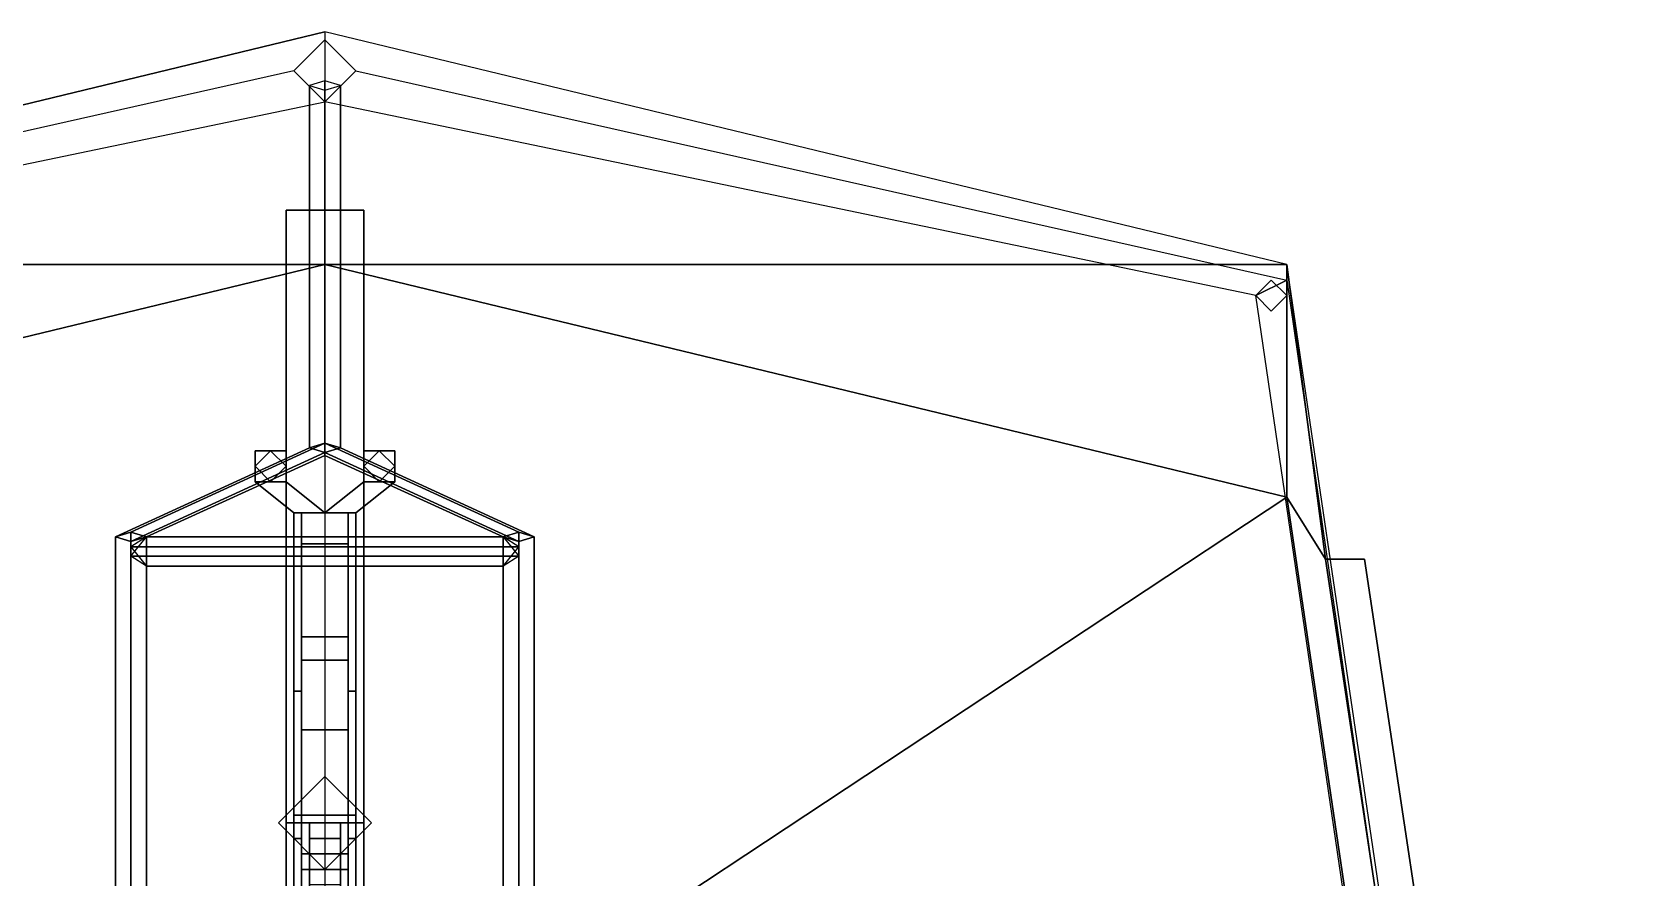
# Model space of a CAD drawing. Header units: millimetres. Extents: x -2.1 to 3, y -13.1 to 18.3.
# Drawn here: x -0.378 to 1.68, y 11.94 to 13.03 of the extents above; entities that cross this region are included whole.
import ezdxf

# ---------------------------------------------------------------- set-up
doc = ezdxf.new("R2010")
doc.units = ezdxf.units.MM
for name, color, linetype in [('gun', 1, 'Continuous'), ('h2', 6, 'Continuous'), ('railings', 6, 'Continuous')]:
    doc.layers.add(name, color=color, linetype=linetype)

msp = doc.modelspace()

# ---------------------------------------------------------------- linework, layer by layer
for points in [[(0, 12.73, -0.02), (-1.24, 12.43, -0.02), (-1.24, 12.73, 1.02), (0, 13.03, 1.02)], [(0, 13.03, 1.02), (-1.24, 12.73, 1.02), (1.24, 12.73, 1.02), (0, 13.03, 1.02)], [(0, 13.02, 1.02), (-0.04, 12.98, 1.02), (-0.04, 12.98, 4.1), (0, 13.02, 4.1)], [(0, 13.02, 4.1), (-0.04, 12.98, 4.1), (0, 12.94, 4.1), (0.04, 12.98, 4.1)], [(0.04, 12.98, 1.02), (0, 13.02, 1.02), (0, 13.02, 4.1), (0.04, 12.98, 4.1)], [(-0.04, 12.98, 1.02), (0, 12.94, 1.02), (0, 12.94, 4.1), (-0.04, 12.98, 4.1)], [(0, 12.9669, 3.9396), (-0.02, 12.9608, 3.9206), (-0.02, 12.4935, 4.0679), (0, 12.4995, 4.087)], [(0, 12.94, 1.02), (0.04, 12.98, 1.02), (0.04, 12.98, 4.1), (0, 12.94, 4.1)], [(0.02, 12.9608, 3.9206), (0, 12.9669, 3.9396), (0, 12.4995, 4.087), (0.02, 12.4935, 4.0679)], [(-0.02, 12.9608, 3.9206), (0, 12.9548, 3.9015), (0, 12.4875, 4.0488), (-0.02, 12.4935, 4.0679)], [(0, 12.9548, 3.9015), (0.02, 12.9608, 3.9206), (0.02, 12.4935, 4.0679), (0, 12.4875, 4.0488)], [(-0.05, 12.8, -1.29), (-0.05, 11.59, -1.29), (-0.05, 11.59, -0.84), (-0.05, 12.01, -0.84)], [(-0.05, 12.8, -1.29), (-0.05, 12.01, -0.84), (-0.05, 12.01, -0.29), (-0.05, 12.8, -0.29)], [(0.05, 12.8, -0.29), (0.05, 12.8, -1.29), (-0.05, 12.8, -1.29), (-0.05, 12.8, -0.29)], [(0.05, 12.8, -1.29), (0.05, 11.59, -1.29), (-0.05, 11.59, -1.29), (-0.05, 12.8, -1.29)], [(-0.05, 12.8, -0.29), (-0.05, 12.01, -0.29), (0.05, 12.01, -0.29), (0.05, 12.8, -0.29)], [(0.05, 11.59, -0.84), (0.05, 11.59, -1.29), (0.05, 12.8, -1.29), (0.05, 12.01, -0.84)], [(0.05, 12.01, -0.29), (0.05, 12.01, -0.84), (0.05, 12.8, -1.29), (0.05, 12.8, -0.29)], [(-1.24, 12.73, 1.02), (-1.63, 10.09, 1.02), (1.63, 10.09, 1.02), (1.24, 12.73, 1.02)], [(-1.24, 12.43, -0.02), (0, 12.73, -0.02), (0, 11.61, -0.25)], [(0, 12.4995, 4.087), (-0.02, 12.4935, 4.0679), (-0.27, 12.3791, 4.104), (-0.25, 12.3851, 4.1231)], [(-0.02, 12.4935, 4.0679), (0, 12.4875, 4.0488), (-0.25, 12.3731, 4.0849), (-0.27, 12.3791, 4.104)], [(0, 12.484, 4.0709), (0, 12.4995, 4.087), (-0.25, 12.3851, 4.1231), (-0.23, 12.3791, 4.104)], [(0.02, 12.4935, 4.0679), (0, 12.4995, 4.087), (0.25, 12.3851, 4.1231), (0.27, 12.3791, 4.104)], [(0, 12.4995, 4.087), (0, 12.484, 4.0709), (0.23, 12.3791, 4.104), (0.25, 12.3851, 4.1231)], [(0, 12.4875, 4.0488), (0.02, 12.4935, 4.0679), (0.27, 12.3791, 4.104), (0.25, 12.3731, 4.0849)], [(0, 12.4875, 4.0488), (0, 12.484, 4.0709), (-0.23, 12.3791, 4.104), (-0.25, 12.3731, 4.0849)], [(0, 12.484, 4.0709), (0, 12.4875, 4.0488), (0.25, 12.3731, 4.0849), (0.23, 12.3791, 4.104)], [(-1.24, 12.43, -0.02), (0, 11.61, -0.25), (-1.63, 9.79, -0.02)], [(-0.25, 12.3851, 4.1231), (-0.27, 12.3791, 4.104), (-0.27, -1.0111, 8.3259), (-0.25, -1.0051, 8.345)], [(-0.27, 12.3791, 4.104), (-0.25, 12.3731, 4.0849), (-0.25, -1.0171, 8.3068), (-0.27, -1.0111, 8.3259)], [(-0.23, 12.3791, 4.104), (-0.25, 12.3851, 4.1231), (-0.25, -1.0051, 8.345), (-0.23, -1.0111, 8.3259)], [(-0.25, 12.3731, 4.0849), (-0.23, 12.3791, 4.104), (-0.23, -1.0111, 8.3259), (-0.25, -1.0171, 8.3068)], [(0.25, 12.366, 4.1291), (0.23, 12.3791, 4.104), (-0.23, 12.3791, 4.104), (-0.25, 12.366, 4.1291)], [(0.23, 12.3791, 4.104), (0.25, 12.354, 4.0909), (-0.25, 12.354, 4.0909), (-0.23, 12.3791, 4.104)], [(0.25, 12.3851, 4.1231), (0.23, 12.3791, 4.104), (0.23, -1.0111, 8.3259), (0.25, -1.0051, 8.345)], [(0.23, 12.3791, 4.104), (0.25, 12.3731, 4.0849), (0.25, -1.0171, 8.3068), (0.23, -1.0111, 8.3259)], [(0.27, 12.3791, 4.104), (0.25, 12.3851, 4.1231), (0.25, -1.0051, 8.345), (0.27, -1.0111, 8.3259)], [(0.25, 12.3731, 4.0849), (0.27, 12.3791, 4.104), (0.27, -1.0111, 8.3259), (0.25, -1.0171, 8.3068)], [(0.23, 12.3409, 4.116), (0.25, 12.366, 4.1291), (-0.25, 12.366, 4.1291), (-0.23, 12.3409, 4.116)], [(0.25, 12.354, 4.0909), (0.23, 12.3409, 4.116), (-0.23, 12.3409, 4.116), (-0.25, 12.354, 4.0909)], [(1.34, 12.35, 0.82), (1.68, 10.09, 0.82), (1.63, 10.09, 0.82), (1.29, 12.35, 0.82)], [(1.34, 12.35, 1), (1.34, 12.35, 0.82), (1.29, 12.35, 0.82), (1.29, 12.35, 1)], [(1.29, 12.35, 1), (1.63, 10.09, 1), (1.68, 10.09, 1), (1.34, 12.35, 1)], [(1.68, 10.09, 1), (1.68, 10.09, 0.82), (1.34, 12.35, 0.82), (1.34, 12.35, 1)], [(0, 12.07, -0.84), (-0.06, 12.01, -0.84), (-0.06, 12.01, -0.07), (0, 12.07, -0.07)], [(0.06, 12.01, -0.84), (0, 12.07, -0.84), (0, 12.07, -0.07), (0.06, 12.01, -0.07)], [(-0.06, 12.01, -0.84), (0, 11.95, -0.84), (0, 11.95, -0.07), (-0.06, 12.01, -0.07)], [(-0.05, 12.01, -0.84), (-0.05, 11.59, -0.84), (0.05, 11.59, -0.84), (0.05, 12.01, -0.84)], [(0, 11.95, -0.84), (0.06, 12.01, -0.84), (0.06, 12.01, -0.07), (0, 11.95, -0.07)]]:
    msp.add_3dface(points)
at = {"layer": 'gun'}
for points in [[(-0.09, 12.45, 2.56), (-0.09, 12.49, 2.56), (-0.05, 12.49, 2.56), (-0.05, 12.45, 2.56)], [(-0.05, 12.45, 2.57), (-0.05, 12.49, 2.57), (-0.09, 12.49, 2.57), (-0.09, 12.45, 2.57)], [(-0.09, 12.45, 2.57), (-0.09, 12.49, 2.57), (-0.09, 12.49, 2.56), (-0.09, 12.45, 2.56)], [(-0.09, 12.49, 2.56), (-0.09, 12.49, 2.57), (-0.05, 12.49, 2.57), (-0.05, 12.49, 2.56)], [(-0.05, 12.45, 2.44), (-0.05, 12.49, 2.44), (-0.09, 12.49, 2.44), (-0.09, 12.45, 2.44)], [(-0.09, 12.45, 2.44), (-0.09, 12.49, 2.44), (-0.09, 12.49, 2.43), (-0.09, 12.45, 2.43)], [(-0.09, 12.49, 2.43), (-0.09, 12.49, 2.44), (-0.05, 12.49, 2.44), (-0.05, 12.49, 2.43)], [(-0.09, 12.45, 2.43), (-0.09, 12.49, 2.43), (-0.05, 12.49, 2.43), (-0.05, 12.45, 2.43)], [(-0.07, 12.49, 2.44), (-0.09, 12.47, 2.44), (-0.09, 12.47, 2.56), (-0.07, 12.49, 2.56)], [(-0.09, 12.47, 2.44), (-0.07, 12.45, 2.44), (-0.07, 12.45, 2.56), (-0.09, 12.47, 2.56)], [(-0.05, 12.47, 2.44), (-0.07, 12.49, 2.44), (-0.07, 12.49, 2.56), (-0.05, 12.47, 2.56)], [(-0.07, 12.45, 2.44), (-0.05, 12.47, 2.44), (-0.05, 12.47, 2.56), (-0.07, 12.45, 2.56)], [(-0.05, 12.49, 2.56), (-0.05, 12.49, 2.57), (-0.05, 12.45, 2.57), (-0.05, 12.45, 2.56)], [(-0.05, 12.49, 2.43), (-0.05, 12.49, 2.44), (-0.05, 12.45, 2.44), (-0.05, 12.45, 2.43)], [(0.09, 12.45, 2.57), (0.09, 12.49, 2.57), (0.05, 12.49, 2.57), (0.05, 12.45, 2.57)], [(0.05, 12.45, 2.56), (0.05, 12.49, 2.56), (0.09, 12.49, 2.56), (0.09, 12.45, 2.56)], [(0.05, 12.49, 2.57), (0.05, 12.49, 2.56), (0.05, 12.45, 2.56), (0.05, 12.45, 2.57)], [(0.09, 12.49, 2.57), (0.09, 12.49, 2.56), (0.05, 12.49, 2.56), (0.05, 12.49, 2.57)], [(0.05, 12.45, 2.43), (0.05, 12.49, 2.43), (0.09, 12.49, 2.43), (0.09, 12.45, 2.43)], [(0.09, 12.49, 2.44), (0.09, 12.49, 2.43), (0.05, 12.49, 2.43), (0.05, 12.49, 2.44)], [(0.05, 12.49, 2.44), (0.05, 12.49, 2.43), (0.05, 12.45, 2.43), (0.05, 12.45, 2.44)], [(0.09, 12.45, 2.44), (0.09, 12.49, 2.44), (0.05, 12.49, 2.44), (0.05, 12.45, 2.44)], [(0.07, 12.49, 2.44), (0.05, 12.47, 2.44), (0.05, 12.47, 2.56), (0.07, 12.49, 2.56)], [(0.05, 12.47, 2.44), (0.07, 12.45, 2.44), (0.07, 12.45, 2.56), (0.05, 12.47, 2.56)], [(0.09, 12.47, 2.44), (0.07, 12.49, 2.44), (0.07, 12.49, 2.56), (0.09, 12.47, 2.56)], [(0.07, 12.45, 2.44), (0.09, 12.47, 2.44), (0.09, 12.47, 2.56), (0.07, 12.45, 2.56)], [(0.09, 12.45, 2.56), (0.09, 12.49, 2.56), (0.09, 12.49, 2.57), (0.09, 12.45, 2.57)], [(0.09, 12.45, 2.43), (0.09, 12.49, 2.43), (0.09, 12.49, 2.44), (0.09, 12.45, 2.44)], [(-0.04, 12.41, 2.56), (-0.09, 12.45, 2.56), (-0.05, 12.45, 2.56), (0, 12.41, 2.56)], [(0, 12.41, 2.57), (-0.05, 12.45, 2.57), (-0.09, 12.45, 2.57), (-0.04, 12.41, 2.57)], [(-0.04, 12.41, 2.57), (-0.09, 12.45, 2.57), (-0.09, 12.45, 2.56), (-0.04, 12.41, 2.56)], [(0, 12.41, 2.44), (-0.05, 12.45, 2.44), (-0.09, 12.45, 2.44), (-0.04, 12.41, 2.44)], [(-0.04, 12.41, 2.44), (-0.09, 12.45, 2.44), (-0.09, 12.45, 2.43), (-0.04, 12.41, 2.43)], [(-0.04, 12.41, 2.43), (-0.09, 12.45, 2.43), (-0.05, 12.45, 2.43), (0, 12.41, 2.43)], [(-0.05, 12.45, 2.56), (-0.05, 12.45, 2.57), (0, 12.41, 2.57), (0, 12.41, 2.56)], [(-0.05, 12.45, 2.43), (-0.05, 12.45, 2.44), (0, 12.41, 2.44), (0, 12.41, 2.43)], [(0, 12.41, 2.56), (0.05, 12.45, 2.56), (0.09, 12.45, 2.56), (0.04, 12.41, 2.56)], [(0.05, 12.45, 2.57), (0.05, 12.45, 2.56), (0, 12.41, 2.56), (0, 12.41, 2.57)], [(0.04, 12.41, 2.57), (0.09, 12.45, 2.57), (0.05, 12.45, 2.57), (0, 12.41, 2.57)], [(0, 12.41, 2.43), (0.05, 12.45, 2.43), (0.09, 12.45, 2.43), (0.04, 12.41, 2.43)], [(0.05, 12.45, 2.44), (0.05, 12.45, 2.43), (0, 12.41, 2.43), (0, 12.41, 2.44)], [(0.04, 12.41, 2.44), (0.09, 12.45, 2.44), (0.05, 12.45, 2.44), (0, 12.41, 2.44)], [(0.04, 12.41, 2.56), (0.09, 12.45, 2.56), (0.09, 12.45, 2.57), (0.04, 12.41, 2.57)], [(0.04, 12.41, 2.43), (0.09, 12.45, 2.43), (0.09, 12.45, 2.44), (0.04, 12.41, 2.44)], [(-0.04, 12.18, 2.6), (-0.04, 12.41, 2.55), (-0.04, 11.99, 2.55), (-0.04, 11.99, 2.57)], [(-0.03, 12.18, 2.6), (-0.03, 12.41, 2.55), (-0.04, 12.41, 2.55), (-0.04, 12.18, 2.6)], [(0.04, 11.57, 2.55), (0.04, 12.41, 2.55), (-0.04, 12.41, 2.55), (-0.04, 11.57, 2.55)], [(-0.04, 12.02, 2.41), (-0.04, 12.41, 2.41), (0.04, 12.41, 2.41), (0.04, 12.02, 2.41)], [(0.04, 12.41, 2.55), (0.04, 12.41, 2.41), (-0.04, 12.41, 2.41), (-0.04, 12.41, 2.55)], [(-0.04, 12.41, 2.55), (-0.04, 12.41, 2.41), (-0.04, 12.02, 2.41), (-0.04, 12.01, 2.43)], [(-0.04, 12.41, 2.55), (-0.04, 12.01, 2.43), (-0.04, 11.57, 2.43), (-0.04, 11.57, 2.55)], [(-0.03, 12.41, 2.57), (-0.03, 12.41, 2.55), (-0.03, 12.37, 2.55), (-0.03, 12.37, 2.57)], [(0.03, 12.41, 2.56), (0.03, 12.41, 2.55), (-0.03, 12.41, 2.55), (-0.03, 12.41, 2.56)], [(0.03, 12.37, 2.57), (0.03, 12.41, 2.57), (-0.03, 12.41, 2.57), (-0.03, 12.37, 2.57)], [(-0.03, 11.99, 2.55), (-0.03, 12.41, 2.55), (-0.03, 12.18, 2.6), (-0.03, 11.99, 2.57)], [(0.03, 12.37, 2.55), (0.03, 12.41, 2.55), (0.03, 12.41, 2.57), (0.03, 12.37, 2.57)], [(0.04, 12.18, 2.6), (0.04, 12.41, 2.55), (0.03, 12.41, 2.55), (0.03, 12.18, 2.6)], [(0.03, 12.18, 2.6), (0.03, 12.41, 2.55), (0.03, 11.99, 2.55), (0.03, 11.99, 2.57)], [(0.04, 11.99, 2.55), (0.04, 12.41, 2.55), (0.04, 12.18, 2.6), (0.04, 11.99, 2.57)], [(0.04, 12.02, 2.41), (0.04, 12.41, 2.41), (0.04, 12.41, 2.55), (0.04, 12.01, 2.43)], [(0.04, 11.57, 2.43), (0.04, 12.01, 2.43), (0.04, 12.41, 2.55), (0.04, 11.57, 2.55)], [(-0.03, 12.37, 2.57), (-0.03, 12.37, 2.55), (0.03, 12.37, 2.55), (0.03, 12.37, 2.57)], [(0.03, 12.25, 2.67), (0.03, 12.25, 2.55), (-0.03, 12.25, 2.55), (-0.03, 12.25, 2.67)], [(-0.03, 12.25, 2.67), (-0.03, 12.25, 2.55), (-0.03, 11.97, 2.55), (-0.03, 11.97, 2.67)], [(0.03, 12.22, 2.82), (0.03, 12.25, 2.67), (-0.03, 12.25, 2.67), (-0.03, 12.22, 2.82)], [(-0.03, 12.22, 2.82), (-0.03, 12.25, 2.67), (-0.03, 11.97, 2.67), (-0.03, 11.95, 2.79)], [(0.03, 11.97, 2.55), (0.03, 12.25, 2.55), (0.03, 12.25, 2.67), (0.03, 11.97, 2.67)], [(0.03, 11.97, 2.67), (0.03, 12.25, 2.67), (0.03, 12.22, 2.82), (0.03, 11.95, 2.79)], [(0.03, 12.13, 3.01), (0.03, 12.22, 2.82), (-0.03, 12.22, 2.82), (-0.03, 12.13, 3.01)], [(-0.03, 12.13, 3.01), (-0.03, 12.22, 2.82), (-0.03, 11.95, 2.79), (-0.03, 11.89, 2.94)], [(0.03, 11.95, 2.79), (0.03, 12.22, 2.82), (0.03, 12.13, 3.01), (0.03, 11.89, 2.94)], [(-0.03, 11.99, 2.57), (-0.03, 12.18, 2.6), (-0.04, 12.18, 2.6), (-0.04, 11.99, 2.57)], [(0.04, 11.99, 2.57), (0.04, 12.18, 2.6), (0.03, 12.18, 2.6), (0.03, 11.99, 2.57)], [(0.03, 11.89, 2.94), (0.03, 12.13, 3.01), (-0.03, 12.13, 3.01), (-0.03, 11.89, 2.94)], [(-0.04, 12.01, 2.43), (-0.04, 12.02, 2.41), (0.04, 12.02, 2.41), (0.04, 12.01, 2.43)], [(-0.04, 11.57, 2.43), (-0.04, 12.01, 2.43), (0.04, 12.01, 2.43), (0.04, 11.57, 2.43)], [(-0.02, 11.9151, 2.3629), (-0.02, 11.99, 2.3998), (-0.02, 12.01, 2.38), (-0.02, 11.9304, 2.326)], [(-0.02, 12.01, 2.38), (-0.02, 11.99, 2.3998), (0.02, 11.99, 2.3998), (0.02, 12.01, 2.38)], [(-0.02, 11.9304, 2.326), (-0.02, 12.01, 2.38), (0.02, 12.01, 2.38), (0.02, 11.9304, 2.326)], [(0.02, 11.99, 2.3998), (0.02, 11.9151, 2.3629), (0.02, 11.9304, 2.326), (0.02, 12.01, 2.38)], [(-0.04, 11.99, 2.57), (-0.04, 11.99, 2.55), (-0.03, 11.99, 2.55), (-0.03, 11.99, 2.57)], [(-0.02, 11.99, 2.3998), (-0.02, 11.9151, 2.3629), (0.02, 11.9151, 2.3629), (0.02, 11.99, 2.3998)], [(0.03, 11.99, 2.57), (0.03, 11.99, 2.55), (0.04, 11.99, 2.55), (0.04, 11.99, 2.57)], [(-0.03, 11.97, 2.67), (-0.03, 11.97, 2.55), (0.03, 11.97, 2.55), (0.03, 11.97, 2.67)], [(-0.03, 11.95, 2.79), (-0.03, 11.97, 2.67), (0.03, 11.97, 2.67), (0.03, 11.95, 2.79)], [(-0.03, 11.89, 2.94), (-0.03, 11.95, 2.79), (0.03, 11.95, 2.79), (0.03, 11.89, 2.94)]]:
    msp.add_3dface(points, dxfattribs=at)
at = {"layer": 'h2'}
for points in [[(0, 12.73, -0.02), (1.24, 12.43, -0.02), (1.24, 12.73, 1.02), (0, 13.03, 1.02)], [(0.04, 12.98, 1.47), (1.24, 12.71, 1.47), (1.2, 12.69, 1.47), (0, 12.94, 1.47)], [(0.04, 12.98, 1.86), (1.24, 12.71, 1.86), (1.2, 12.69, 1.86), (0, 12.94, 1.86)], [(1.24, 12.43, -0.02), (0, 12.73, -0.02), (0, 11.61, -0.25)], [(1.24, 12.43, -0.02), (1.29, 12.35, 0.82), (1.29, 12.35, 1), (1.24, 12.73, 1.02)], [(1.24, 12.73, 1.02), (1.29, 12.35, 1), (1.63, 10.09, 1.02), (1.24, 12.73, 1.02)], [(1.2, 12.69, 1.02), (1.22, 12.71, 1.02), (1.22, 12.71, 1.86), (1.2, 12.69, 1.86)], [(1.24, 12.71, 1.47), (1.46, 11.19, 1.47), (1.42, 11.19, 1.47), (1.2, 12.69, 1.47)], [(1.24, 12.71, 1.86), (1.46, 11.19, 1.86), (1.42, 11.19, 1.86), (1.2, 12.69, 1.86)], [(1.22, 12.71, 1.02), (1.24, 12.69, 1.02), (1.24, 12.69, 1.86), (1.22, 12.71, 1.86)], [(1.22, 12.67, 1.02), (1.2, 12.69, 1.02), (1.2, 12.69, 1.86), (1.22, 12.67, 1.86)], [(1.24, 12.69, 1.02), (1.22, 12.67, 1.02), (1.22, 12.67, 1.86), (1.24, 12.69, 1.86)], [(1.24, 12.43, -0.02), (0, 11.61, -0.25), (1.63, 9.79, -0.02)], [(1.24, 12.43, -0.02), (1.63, 9.79, -0.02), (1.63, 10.09, 0.82), (1.29, 12.35, 0.82)], [(1.29, 12.35, 1), (1.63, 10.09, 1), (1.63, 10.09, 1.02), (1.29, 12.35, 1)]]:
    msp.add_3dface(points, dxfattribs=at)
at = {"layer": 'railings'}
for points in [[(-0.04, 12.98, 1.86), (-1.24, 12.71, 1.86), (-1.2, 12.69, 1.86), (0, 12.94, 1.86)], [(-0.04, 12.98, 1.47), (-1.24, 12.71, 1.47), (-1.2, 12.69, 1.47), (0, 12.94, 1.47)]]:
    msp.add_3dface(points, dxfattribs=at)

doc.saveas('drawing.dxf')
